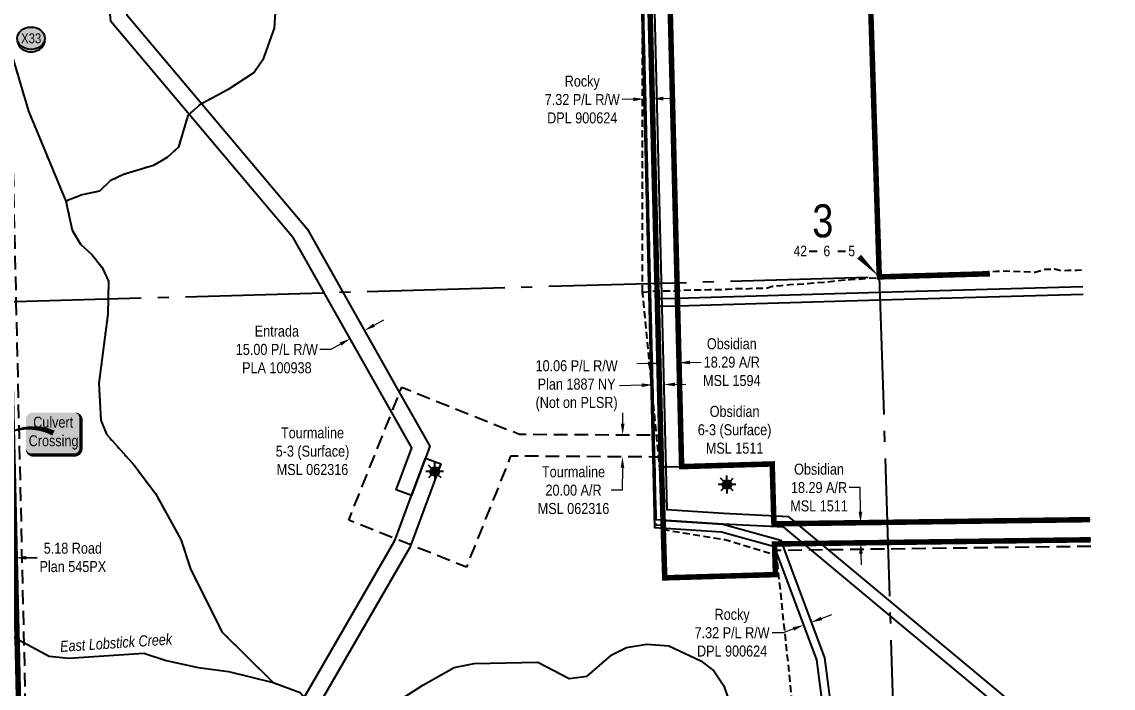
# Model space of a CAD drawing. Extents: x 632269 to 650517, y 5825252 to 5832959.
# Drawn here: x 649527 to 650517, y 5828450 to 5829055 of the extents above; entities that cross this region are included whole.
import ezdxf
from ezdxf.enums import TextEntityAlignment as Align

# ---------------------------------------------------------------- set-up
doc = ezdxf.new("R2010")
doc.units = 0
doc.header["$LTSCALE"] = 5
doc.header["$PDMODE"] = 35
doc.header["$PDSIZE"] = 10
for name, pattern in [('CENTERLINEX3', [5, 2.5, -1, 0.5, -1]), ('foc-ACCESSROAD', [3.75, 2.5, -1.25]), ('foc-FLOWLINE', [3.75, 2.5, -1.25]), ('foc-QUARTERLINE', [33, 25, -3, 2, -3]), ('foc-WHEELTRACKS', [2, 0.4, -1.6]), ('UG_PIPE', [1.875, 1.25, -0.625])]:
    doc.linetypes.add(name, pattern=pattern)
doc.layers.get('Defpoints').update_dxf_attribs({"color": 9})
for name, color, linetype in [('10', 1, 'Continuous'), ('9', 3, 'Continuous'), ('AS-PIPE-UG', 44, 'UG_PIPE'), ('C-WS', 13, 'foc-ACCESSROAD'), ('C-WS-S', 8, 'Continuous'), ('CG-NOTES', 7, 'Continuous'), ('F-EZE', 190, 'foc-FLOWLINE'), ('F-RW', 190, 'Continuous'), ('F-WS', 190, 'foc-ACCESSROAD'), ('L-SECLBL', 7, 'Continuous'), ('L-SECQ', 8, 'foc-QUARTERLINE'), ('L-TITLEDB-T', 4, 'Continuous'), ('P-CROSSINGS', 250, 'Continuous'), ('T-WATER', 160, 'Continuous'), ('T-WATER-P3', 160, 'foc-WHEELTRACKS'), ('T-WATER-T', 170, 'Continuous')]:
    doc.layers.add(name, color=color, linetype=linetype)
doc.layers.add('AS-TRAPPER BOUNDARY', color=7, linetype='CENTERLINEX3', true_color=0xb85c00, transparency=0.6)
for name, color, linetype, lineweight in [('C-AR-T', 13, 'Continuous', 9), ('C-WS-T', 13, 'Continuous', 9), ('F-AR-T', 190, 'Continuous', 9), ('F-RW-T', 190, 'Continuous', 9), ('F-WS-T', 190, 'Continuous', 9)]:
    doc.layers.add(name, color=color, linetype=linetype, lineweight=lineweight)
doc.styles.add('80', font='ARIALN.TTF', dxfattribs={"height": 10})
doc.styles.add('80CG', font='ARIALN.TTF', dxfattribs={"height": 10})
doc.styles.add('80L', font='ARIALN.TTF', dxfattribs={"height": 10})
doc.styles.add('Crossing', font='ARIALN.TTF', dxfattribs={"height": 10})
doc.styles.add('foc-LtypeFont', font='ARIALN.TTF', dxfattribs={"height": 7.35})
doc.styles.add('SIMPLEX', font='ARIALN.TTF')
doc.linetypes.add('foc-TOPO-flowdirection-NOLINE', pattern='A,0,[">",foc-LtypeFont,S=0.3,R=0,X=0,Y=-0.945],-20,[">",foc-LtypeFont,S=0.3,R=0,X=0,Y=-0.945],0', length=20)
doc.dimstyles.new('Compass 5 000', dxfattribs={"dimscale": 5, "dimtxt": 9, "dimasz": 2, "dimexe": 0.2, "dimexo": 0.0625, "dimgap": 0.5, "dimtad": 0, "dimtih": 1, "dimtoh": 1, "dimzin": 0, "dimdsep": 46, "dimtxsty": '80CG', "dimcen": 0.1, "dimse1": 1, "dimse2": 1, "dimclrd": 256, "dimclrt": 256, "dimaunit": 1, "dimadec": 4, "dimazin": 0, "dimtfac": 0.06, "dimtofl": 0, "dimtmove": 0, "dimatfit": 1, "dimfxl": 0.2, "dimtolj": 1, "dimtzin": 0, "dimlwd": -1, "dimarcsym": 0})

# ---------------------------------------------------------------- blocks, each defined once
blk = doc.blocks.new('L-SECLBL')
at = {"layer": '9', "color": 7}
for p, q in [((-5.08, -27.83), (-12.29, -27.83)), ((20.7, -27.83), (13.5, -27.83))]:
    blk.add_line(p, q, dxfattribs=at)
at = {"layer": '10', "color": 2, "style": 'SIMPLEX'}
blk.add_attdef('SEC', text='', height=30, dxfattribs=at).set_placement((0, 0), align=Align.MIDDLE)
at = {"layer": '10', "color": 5, "style": '80L'}
blk.add_attdef('TWP', text='', height=9.5, dxfattribs=at).set_placement((-14.43, -27.37), align=Align.MIDDLE_RIGHT)
blk.add_attdef('RGE', text='', height=9.5, dxfattribs=at).set_placement((3.62, -27.37), align=Align.MIDDLE_CENTER)
blk.add_attdef('MER', text='', height=9.5, dxfattribs=at).set_placement((23.17, -27.37), align=Align.MIDDLE_LEFT)
blk = doc.blocks.new('*D402')
at = {"layer": 'Defpoints', "color": 0, "transparency": 16777216}
for p in [(650091.75, 5828984.75), (650091.78, 5828983.39), (650099.11, 5828983.58)]:
    blk.add_point(p, dxfattribs=at)
at = {"layer": 'F-RW-T', "transparency": 16777216}
for p, q in [((650081.75, 5828984.5), (650071.76, 5828984.25)), ((650109.07, 5828985.18), (650119.07, 5828985.43))]:
    blk.add_line(p, q, dxfattribs=at)
for points in [[(650081.71, 5828986.17), (650081.8, 5828982.84), (650091.75, 5828984.75)], [(650109.03, 5828986.85), (650109.11, 5828983.52), (650099.07, 5828984.93)]]:
    blk.add_solid(points, dxfattribs=at)
at = {"layer": 'F-RW-T', "transparency": 16777216, "insert": (650035.51, 5828984.25), "char_height": 10, "attachment_point": 5, "style": '80CG'}
blk.add_mtext('\\A1;Rocky\\P7.32 P/L R/W\\PDPL 900624', dxfattribs=at)
blk = doc.blocks.new('*D403')
at = {"layer": 'Defpoints', "color": 0, "transparency": 16777216}
for p in [(650235.77, 5828508.99), (650236.51, 5828506.98), (650242.62, 5828511.54)]:
    blk.add_point(p, dxfattribs=at)
at = {"layer": 'F-RW-T', "transparency": 16777216}
for p, q in [((650252.74, 5828513.03), (650262.11, 5828516.52)), ((650217.77, 5828500), (650207.77, 5828500)), ((650227.14, 5828503.49), (650217.77, 5828500))]:
    blk.add_line(p, q, dxfattribs=at)
for points in [[(650226.56, 5828505.05), (650227.72, 5828501.93), (650236.51, 5828506.98)], [(650252.16, 5828514.59), (650253.32, 5828511.46), (650243.37, 5828509.54)]]:
    blk.add_solid(points, dxfattribs=at)
at = {"layer": 'F-RW-T', "transparency": 16777216, "insert": (650171.52, 5828500), "char_height": 10, "attachment_point": 5, "style": '80CG'}
blk.add_mtext('\\A1;Rocky\\P7.32 P/L R/W\\PDPL 900624', dxfattribs=at)
blk = doc.blocks.new('*D515')
at = {"layer": 'C-AR-T', "transparency": 16777216}
for p, q in [((650287.7, 5828631.84), (650277.7, 5828631.84)), ((650287.99, 5828609.97), (650287.7, 5828631.84)), ((650288.5, 5828571.69), (650288.63, 5828561.69))]:
    blk.add_line(p, q, dxfattribs=at)
for points in [[(650289.66, 5828609.99), (650286.32, 5828609.95), (650288.12, 5828599.97)], [(650290.17, 5828571.71), (650286.83, 5828571.67), (650288.37, 5828581.69)]]:
    blk.add_solid(points, dxfattribs=at)
at = {"layer": 'Defpoints', "color": 0, "transparency": 16777216}
for p in [(650271.3, 5828599.75), (650288.12, 5828599.97), (650271.54, 5828581.47)]:
    blk.add_point(p, dxfattribs=at)
at = {"layer": 'C-AR-T', "transparency": 16777216, "insert": (650250.42, 5828631.84), "char_height": 10, "attachment_point": 5, "style": '80CG'}
blk.add_mtext('\\A1;Obsidian\\P18.29 A/R\\PMSL 1511', dxfattribs=at)
blk = doc.blocks.new('*D516')
at = {"layer": 'C-AR-T', "transparency": 16777216}
for p, q in [((650095.06, 5828744.52), (650085.07, 5828744.27)), ((650133.35, 5828745.48), (650143.35, 5828745.73))]:
    blk.add_line(p, q, dxfattribs=at)
for points in [[(650095.02, 5828746.19), (650095.1, 5828742.86), (650105.06, 5828744.77)], [(650133.31, 5828747.14), (650133.39, 5828743.81), (650123.35, 5828745.23)]]:
    blk.add_solid(points, dxfattribs=at)
at = {"layer": 'Defpoints', "color": 0, "transparency": 16777216}
for p in [(650104.97, 5828748.45), (650123.26, 5828748.91), (650123.35, 5828745.23)]:
    blk.add_point(p, dxfattribs=at)
at = {"layer": 'C-AR-T', "transparency": 16777216, "insert": (650171.25, 5828745.73), "char_height": 10, "attachment_point": 5, "style": '80CG'}
blk.add_mtext('\\A1;Obsidian\\P18.29 A/R\\PMSL 1594', dxfattribs=at)
blk = doc.blocks.new('*D529')
at = {"layer": 'Defpoints', "color": 0, "transparency": 16777216}
for p in [(650022.61, 5828680.08), (650022.49, 5828660.09), (650072.04, 5828659.8)]:
    blk.add_point(p, dxfattribs=at)
at = {"layer": 'F-AR-T', "transparency": 16777216}
for p, q in [((650072.22, 5828689.79), (650072.28, 5828699.79)), ((650071.98, 5828649.8), (650071.86, 5828629.47)), ((650071.86, 5828629.47), (650061.86, 5828629.47))]:
    blk.add_line(p, q, dxfattribs=at)
for points in [[(650070.55, 5828689.8), (650073.89, 5828689.78), (650072.16, 5828679.79)], [(650070.32, 5828649.81), (650073.65, 5828649.79), (650072.04, 5828659.8)]]:
    blk.add_solid(points, dxfattribs=at)
at = {"layer": 'F-AR-T', "transparency": 16777216, "insert": (650027.58, 5828629.47), "char_height": 10, "attachment_point": 5, "style": '80CG'}
blk.add_mtext('\\A1;Tourmaline\\P20.00 A/R\\PMSL 062316', dxfattribs=at)
blk = doc.blocks.new('*D625')
at = {"layer": 'Defpoints', "color": 0, "transparency": 16777216}
for p in [(649824.8, 5828767.1), (649840.05, 5828770.57), (649826.99, 5828763.21)]:
    blk.add_point(p, dxfattribs=at)
at = {"layer": 'F-RW-T', "transparency": 16777216}
for p, q in [((649846.57, 5828779.38), (649855.28, 5828784.29)), ((649807.38, 5828757.27), (649797.38, 5828757.27)), ((649816.09, 5828762.18), (649807.38, 5828757.27))]:
    blk.add_line(p, q, dxfattribs=at)
for points in [[(649845.75, 5828780.83), (649847.39, 5828777.93), (649837.86, 5828774.47)], [(649815.27, 5828763.64), (649816.9, 5828760.73), (649824.8, 5828767.1)]]:
    blk.add_solid(points, dxfattribs=at)
at = {"layer": 'F-RW-T', "transparency": 16777216, "insert": (649758.29, 5828757.27), "char_height": 10, "attachment_point": 5, "style": '80CG'}
blk.add_mtext('\\A1;Entrada\\P15.00 P/L R/W\\PPLA 100938', dxfattribs=at)
blk = doc.blocks.new('*D713')
at = {"layer": 'Defpoints', "color": 0, "transparency": 16777216}
for p in [(649515.53, 5828572.65), (649520.71, 5828572.77), (649520.82, 5828567.96)]:
    blk.add_point(p, dxfattribs=at)
at = {"layer": 'L-TITLEDB-T', "transparency": 16777216}
for p, q in [((649505.64, 5828567.61), (649495.64, 5828567.38)), ((649530.81, 5828568.19), (649540.81, 5828568.42))]:
    blk.add_line(p, q, dxfattribs=at)
for points in [[(649505.6, 5828569.27), (649505.68, 5828565.94), (649515.64, 5828567.84)], [(649530.78, 5828569.85), (649530.85, 5828566.52), (649520.82, 5828567.96)]]:
    blk.add_solid(points, dxfattribs=at)
at = {"layer": 'L-TITLEDB-T', "transparency": 16777216, "insert": (649573.09, 5828568.42), "char_height": 10, "attachment_point": 5, "style": '80CG'}
blk.add_mtext('\\A1;5.18 Road\\PPlan 545PX', dxfattribs=at)
blk = doc.blocks.new('GAS')
h = blk.add_hatch(color=255)
h.dxf.hatch_style = 1
edge = h.paths.add_edge_path()
edge.add_arc((0, 0), 0.9, 0, 360)
for p, q in [((-0.81, 0), (-1.62, 0)), ((-0.57, 0.57), (-1.14, 1.14)), ((0, 0.81), (0, 1.62)), ((0.57, 0.57), (1.14, 1.14)), ((1.62, 0), (0.81, 0)), ((-0.57, -0.57), (-1.14, -1.14)), ((0, -0.81), (0, -1.62)), ((1.14, -1.14), (0.57, -0.57))]:
    blk.add_line(p, q)
blk.add_circle((0, 0), 0.8)
blk = doc.blocks.new('*U767')
h = blk.add_hatch(color=254)
edge = h.paths.add_edge_path()
edge.add_line((-19, -20), (19, -20))
edge.add_arc((19, -14), 6, 270, 360)
edge.add_line((25, -14), (25, 12.5))
edge.add_arc((19, 12.5), 6, 0, 90)
edge.add_line((19, 18.5), (-19, 18.5))
edge.add_arc((-19, 12.5), 6, 90, 180)
edge.add_line((-25, 12.5), (-25, -14))
edge.add_arc((-19, -14), 6, 180, 270)
at = {"color": 160, "flags": 128}
blk.add_lwpolyline([(-19, -20, 3, 3, 0), (19, -20, 3, 3, 0.414214), (25, -14, 3, 3, 0), (25, 12.5, 3, 0, 0.414214), (19, 18.5, 0, 0, 0), (-19, 18.5, 0, 0, 0.414214), (-25, 12.5, 0, 0, 0), (-25, -14, 0, 3, 0.414214)], format="xyseb", close=True, dxfattribs=at)
at = {"color": 160, "style": '80'}
blk.add_attdef('ENTER_TEXT_001', (-26.85, -4.92), '', height=10, dxfattribs=at)
blk = doc.blocks.new('*D813')
at = {"layer": 'Defpoints', "color": 0, "transparency": 16777216}
for p in [(650099.54, 5828725.12), (650099.69, 5828719.38), (650109.74, 5828719.63)]:
    blk.add_point(p, dxfattribs=at)
at = {"layer": 'F-RW-T', "transparency": 16777216}
for p, q in [((650089.55, 5828724.87), (650069.46, 5828724.37)), ((650119.59, 5828725.62), (650129.59, 5828725.87))]:
    blk.add_line(p, q, dxfattribs=at)
for points in [[(650089.51, 5828726.53), (650089.59, 5828723.2), (650099.54, 5828725.12)], [(650119.55, 5828727.28), (650119.64, 5828723.95), (650109.6, 5828725.37)]]:
    blk.add_solid(points, dxfattribs=at)
at = {"layer": 'F-RW-T', "transparency": 16777216, "insert": (650030.38, 5828724.37), "char_height": 10, "attachment_point": 5, "style": '80CG'}
blk.add_mtext('\\A1;10.06 P/L R/W\\PPlan 1887 NY\\P(Not on PLSR)', dxfattribs=at)
blk = doc.blocks.new('xing2')
h = blk.add_hatch(color=50)
h.dxf.hatch_style = 1
edge = h.paths.add_edge_path()
edge.add_ellipse((0, 0), major_axis=(-12.5, 0), ratio=0.816297, start_angle=0, end_angle=360)
h = blk.add_hatch(color=250)
h.dxf.hatch_style = 1
edge = h.paths.add_edge_path()
edge.add_ellipse((0, -2.05), major_axis=(-12.5, 0), ratio=0.816297, start_angle=0, end_angle=180)
edge.add_line((12.5, -2.05), (12.5, 0))
edge.add_ellipse((0, 0), major_axis=(-12.5, 0), ratio=0.816297, start_angle=0, end_angle=180, ccw=False)
edge.add_line((-12.5, 0), (-12.5, -2.05))
at = {"color": 250}
blk.add_ellipse((0, 0), major_axis=(-12.5, 0), ratio=0.816297, dxfattribs=at)
blk.add_ellipse((0, -2.05), major_axis=(-12.5, 0), ratio=0.816297, start_param=0, end_param=3.141593, dxfattribs=at)
at = {"color": 250, "style": 'Crossing'}
blk.add_attdef('CROSSING', text='', height=9, dxfattribs=at).set_placement((0.09, 0.02), align=Align.MIDDLE_CENTER)
at = {"color": 250, "style": 'Crossing', "flags": 1}
for tag, p in [('OWNER', (0.09, -12.49)), ('DESCRIPTION', (0.09, -25.77)), ('LOCATION', (0.09, -39.3)), ('DWG_REF', (0.09, -52.84))]:
    blk.add_attdef(tag, text='', height=9, dxfattribs=at).set_placement(p, align=Align.MIDDLE_CENTER)

msp = doc.modelspace()

# ---------------------------------------------------------------- linework, layer by layer
at = {"layer": 'AS-PIPE-UG', "flags": 128}
for points in [[(650090.34, 5828809.595), (650089.864, 5829360.264), (650069.467, 5829407.029), (650076.174, 5829461.596), (650078.052, 5829626.868), (650075.123, 5829782.359), (649997.288, 5829779.862), (649994.565, 5829800.966), (649994.552, 5829801.085)], [(650090.335, 5828809.586), (650091.464, 5828809.438), (650098.926, 5828810.163), (650106.07, 5828810.558), (650112.197, 5828810.523), (650119.351, 5828810.419), (650127.075, 5828811.085), (650134.764, 5828811.345), (650142.955, 5828811.371), (650151.036, 5828811.733), (650159.809, 5828811.739), (650167.591, 5828812.021), (650176.061, 5828812.716), (650184.044, 5828812.403), (650192.487, 5828813.108), (650202.043, 5828812.909), (650208.232, 5828814.658), (650215.94, 5828815.428), (650223.536, 5828816.404), (650231.51, 5828816.598), (650239.333, 5828817.103), (650247.196, 5828817.87), (650254.801, 5828818.322), (650263.119, 5828819.408), (650270.946, 5828820.178), (650278.645, 5828820.798), (650286.943, 5828821.302), (650295.195, 5828821.892), (650302.914, 5828822.467), (650311.204, 5828823.167), (650317.882, 5828823.91), (650324.725, 5828824.155), (650332.582, 5828824.328), (650338.45, 5828824.361), (650345.226, 5828824.59), (650354.153, 5828825.11), (650363.084, 5828825.492), (650370.9, 5828825.84), (650378.419, 5828826.333), (650385.953, 5828827.186), (650394.677, 5828827.489), (650403.324, 5828828.042), (650411.372, 5828828.309), (650419.306, 5828828.613), (650427.317, 5828828.276), (650436.368, 5828827.982), (650446.744, 5828827.604), (650455.713, 5828830.136), (650464.029, 5828830.437), (650469.881, 5828828.885), (650476.589, 5828829.233), (650484.796, 5828829.413), (650489.383, 5828829.59)], [(649791.373, 5827988.419), (649795.276, 5828017.316), (650033.652, 5828027.388), (650121.637, 5828146.533), (650130.685, 5828188.449), (650223.146, 5828270.594), (650234.335, 5828327.816), (650224.613, 5828452.125), (650212.012, 5828570.261), (650165.142, 5828584.332), (650111.328, 5828593.144), (650090.335, 5828809.586)]]:
    msp.add_lwpolyline(points, dxfattribs=at)
at = {"layer": 'AS-TRAPPER BOUNDARY', "flags": 128}
msp.add_lwpolyline([(650514.926, 5828016.427, 4.998, 4.998, 0), (650462.578, 5828014.834, 4.998, 4.998, 0), (650440.308, 5828088.27, 4.998, 4.998, 0), (650439.532, 5828115.826, 4.998, 4.998, 0), (650422.386, 5828178.905, 4.998, 4.998, 0), (650361.742, 5828267.693, 4.998, 4.998, 0), (650361.176, 5828285.481, 4.998, 4.998, 0), (650322.233, 5828284.773, 4.998, 4.998, 0), (650323.688, 5828239.083, 4.998, 4.998, 0), (650356.52, 5828239.678, 4.998, 4.998, 0), (650403.867, 5828170.36, 4.998, 4.998, 0), (650418.134, 5828117.868, 4.998, 4.998, 0), (650393.765, 5828117.181, 4.998, 4.998, 0), (650395.053, 5828071.49, 4.998, 4.998, 0), (650424.131, 5828072.309, 4.998, 4.998, 0), (650441.754, 5828014.197, 4.998, 4.998, 0), (650331.005, 5828010.829, 4.998, 4.998, 0), (649534.141, 5827987.558, 4.998, 4.998, 0), (649515.473, 5828800.813, 4.998, 4.998, 0), (649496.996, 5829605.603, 4.998, 4.998, 0), (650279.497, 5829627.436, 4.998, 4.998, 0), (650305.121, 5828823.219, 4.998, 4.998, 0), (650405.47, 5828826.081, 0, 0, 0)], format="xyseb", dxfattribs=at)
at = {"layer": 'AS-TRAPPER BOUNDARY', "const_width": 4.998, "flags": 128}
msp.add_lwpolyline([(650497.083, 5828584.468), (650312.773, 5828582.015), (650210.043, 5828580.649), (650210.862, 5828552.829), (650110.37, 5828549.872), (650107.413, 5828650.365), (650103.246, 5828817.519), (650089.857, 5829354.642), (650041.077, 5829353.205), (650038.116, 5829453.813), (650138.724, 5829456.775), (650141.686, 5829356.166), (650108.149, 5829355.179), (650121.539, 5828818.04), (650125.706, 5828650.903), (650207.907, 5828653.322), (650209.507, 5828598.927), (650312.191, 5828600.293), (650496.508, 5828602.751)], dxfattribs=at)
at = {"layer": 'C-WS', "flags": 128}
msp.add_lwpolyline([(650138.724, 5829456.775), (650141.686, 5829356.166), (650108.149, 5829355.179), (650121.539, 5828818.04), (650121.888, 5828804.046), (650122.07, 5828796.72), (650122.445, 5828781.712), (650125.706, 5828650.903), (650107.413, 5828650.365), (650107.183, 5828659.588), (650106.684, 5828679.583), (650104.152, 5828781.192), (650103.777, 5828796.2), (650103.595, 5828803.526), (650103.246, 5828817.52), (650102.931, 5828830.175), (650089.857, 5829354.642), (650083.856, 5829354.465), (650082.535, 5829354.426), (650041.077, 5829353.205), (650038.116, 5829453.813), (650060.872, 5829454.483), (650068.207, 5829454.699), (650138.724, 5829456.775)], close=True, dxfattribs=at)
msp.add_lwpolyline([(650497.083, 5828584.469), (650312.772, 5828582.015), (650216.831, 5828580.739), (650210.043, 5828580.649), (650210.123, 5828577.941), (650210.22, 5828574.646), (650210.862, 5828552.829), (650110.37, 5828549.872), (650109.051, 5828594.702), (650108.966, 5828597.59), (650108.834, 5828602.06), (650107.413, 5828650.365), (650125.706, 5828650.903), (650207.907, 5828653.322), (650209.507, 5828598.927), (650312.191, 5828600.293), (650496.508, 5828602.751)], dxfattribs=at)
at = {"layer": 'F-EZE', "flags": 128}
for points in [[(649521.474, 5828800.983), (649539.912, 5827997.738), (649533.911, 5827997.563), (649515.473, 5828800.813), (649497.633, 5829577.845), (649497.173, 5829597.855), (649496.996, 5829605.603), (649502.998, 5829605.77), (649503.17, 5829598.232), (649503.63, 5829578.222), (649505.987, 5829475.593), (649521.474, 5828800.983)], [(650108.834, 5828602.06), (650108.966, 5828597.59), (650102.725, 5828597.507), (650101.177, 5828659.624), (650100.683, 5828679.441), (650097.244, 5828817.349), (650083.856, 5829354.465), (650089.857, 5829354.642), (650102.931, 5828830.175), (650103.246, 5828817.52), (650103.595, 5828803.526), (650103.777, 5828796.2), (650104.152, 5828781.192), (650106.684, 5828679.583), (650107.183, 5828659.588), (650107.413, 5828650.365), (650108.834, 5828602.06)]]:
    msp.add_lwpolyline(points, close=True, dxfattribs=at)
msp.add_lwpolyline([(650497.272, 5828578.446), (650312.963, 5828576.013), (650219.058, 5828574.764), (650211.333, 5828574.661), (650210.22, 5828574.646), (650210.123, 5828577.941), (650210.043, 5828580.649), (650216.831, 5828580.739), (650312.773, 5828582.015), (650497.083, 5828584.468)], dxfattribs=at)
at = {"layer": 'F-RW'}
for points in [[(649893.193, 5828658.622), (649880.642, 5828624.638), (649866.569, 5828629.836), (649880.678, 5828668.034), (649862.588, 5828700.102), (649802.481, 5828806.654), (649801.197, 5828808.925), (649773.292, 5828858.395), (649607.467, 5829055.127), (649580.761, 5829351.585), (649573.562, 5829431.499), (649588.513, 5829432.845), (649621.991, 5829061.189), (649785.655, 5828867.011), (649818.146, 5828809.407), (649869.724, 5828717.981), (649897.156, 5828669.353), (649893.193, 5828658.622)], [(649666.4, 5828001.421), (649666.545, 5827996.594), (649651.602, 5827996.159), (649651.457, 5828000.985), (649650.032, 5828048.478), (649701.633, 5828172.358), (649699.437, 5828296.508), (649865.53, 5828583.721), (649866.108, 5828585.285), (649880.642, 5828624.638), (649893.193, 5828658.622), (649907.216, 5828653.437), (649879.998, 5828579.741), (649879.11, 5828577.336), (649714.458, 5828292.612), (649716.636, 5828169.492), (649665.071, 5828045.701), (649666.4, 5828001.421)]]:
    msp.add_lwpolyline(points, close=True, dxfattribs=at)
at = {"layer": 'F-RW', "flags": 128}
msp.add_lwpolyline([(650504.209, 5828357.613), (650218.394, 5828595.761), (650163.075, 5828598.668), (650102.602, 5828602.45), (650082.568, 5829406.122), (650092.622, 5829406.372), (650112.426, 5828611.912), (650163.653, 5828608.709), (650222.262, 5828605.628), (650510.646, 5828365.339)], dxfattribs=at)
at = {"layer": 'F-RW'}
for points in [[(650264.1, 5828354.146), (650248.301, 5828475.333), (650217.457, 5828558.146), (650211.333, 5828574.66), (650210.123, 5828577.941), (650161.851, 5828591.406), (650115.815, 5828594.28), (650109.051, 5828594.702), (650101.461, 5828595.176), (650099.854, 5828659.632), (650099.356, 5828679.626), (650096.83, 5828780.984), (650096.456, 5828795.99), (650095.925, 5828817.311), (650095.608, 5828829.993), (650082.535, 5829354.426)], [(650089.857, 5829354.642), (650102.931, 5828830.175), (650103.246, 5828817.519), (650103.595, 5828803.526), (650121.888, 5828804.046), (650305.539, 5828809.271), (650489.857, 5828814.51)], [(650490.087, 5828807.188), (650305.772, 5828801.949), (650122.07, 5828796.72), (650103.777, 5828796.2), (650104.152, 5828781.192), (650106.684, 5828679.583), (650107.183, 5828659.588), (650107.413, 5828650.365), (650108.834, 5828602.06), (650115.599, 5828601.632), (650163.075, 5828598.668), (650215.636, 5828584.021), (650216.831, 5828580.739), (650219.058, 5828574.764), (650255.457, 5828477.107), (650271.488, 5828354.137)]]:
    msp.add_lwpolyline(points, dxfattribs=at)
at = {"layer": 'F-WS', "flags": 128}
msp.add_lwpolyline([(650106.684, 5828679.583), (650107.183, 5828659.588), (650101.177, 5828659.624), (650099.854, 5828659.632), (649970.505, 5828660.403), (649930.299, 5828559.664), (649879.998, 5828579.741), (649866.108, 5828585.285), (649823.542, 5828602.274), (649862.588, 5828700.102), (649869.724, 5828717.981), (649871.709, 5828722.954), (649978.465, 5828680.346), (650099.356, 5828679.626), (650100.682, 5828679.449), (650106.684, 5828679.583)], close=True, dxfattribs=at)
at = {"layer": 'L-SECLBL', "flags": 128}
msp.add_lwpolyline([(650305.121, 5828823.219, 0, 4.998, 0), (650286.904, 5828841.551, 4.998, 4.998, 0)], format="xyseb", dxfattribs=at)
at = {"layer": 'L-SECQ'}
for p, q in [((650279.497, 5829627.436), (650305.121, 5828823.219)), ((650305.121, 5828823.219), (650405.47, 5828826.081)), ((649510.302, 5828800.556), (650305.121, 5828823.219)), ((650305.121, 5828823.219), (650331.005, 5828010.829))]:
    msp.add_line(p, q, dxfattribs=at)
at = {"layer": 'T-WATER', "linetype": 'foc-TOPO-flowdirection-NOLINE', "flags": 128}
for points in [[(648703.634, 5828775.968), (648711.576, 5828775.362), (648727.456, 5828780.931), (648750.667, 5828801.375), (648780.475, 5828836.946), (648793.452, 5828844.898), (648810.73, 5828848.916), (648823.011, 5828839.794), (648826.131, 5828821.394), (648823.827, 5828782.784), (648825.136, 5828762.857), (648833.812, 5828749.697), (648849.372, 5828745.259), (648864.707, 5828752.521), (648877.268, 5828762.036), (648911.998, 5828766.677), (648930.914, 5828765.421), (648942.726, 5828757.403), (648948.737, 5828742.9), (648944.138, 5828704.851), (648948.199, 5828681.155), (648954.576, 5828671.397), (648965.411, 5828662.809), (648978.668, 5828656.315), (648982.318, 5828652.454), (648998.724, 5828642.08), (649008.849, 5828638.968), (649090.938, 5828650.621), (649190.133, 5828644.691), (649206.542, 5828647.871), (649236.394, 5828660.428), (649247.76, 5828671.298), (649266.694, 5828693.451), (649278.611, 5828702.305), (649294.24, 5828707.348), (649311.956, 5828702.875), (649323.066, 5828693.539), (649341.996, 5828671.292), (649348.582, 5828657.908), (649351.945, 5828640.885), (649346.86, 5828604.984), (649349.577, 5828587.367), (649368.522, 5828564.14), (649382.478, 5828557.064), (649468.039, 5828526.989), (649512.406, 5828499.899), (649551.756, 5828478.738), (649569.335, 5828476.912), (649637.688, 5828481.536), (649657.956, 5828474.811), (649686.716, 5828468.412), (649714.36, 5828464.971), (649754.981, 5828454.808)], [(649754.981, 5828454.808), (649779.4, 5828445.881), (649808.155, 5828412.584), (649824.899, 5828412.477), (649839.974, 5828419.734), (649890.814, 5828452.441), (649919.117, 5828468.438), (649937.381, 5828471.949), (649995.306, 5828473.297), (650023.752, 5828458.503), (650039.942, 5828460.673), (650062.38, 5828479.991), (650075.698, 5828486.643), (650094.165, 5828489.763), (650114, 5828488.257), (650143.218, 5828474.384), (650154.849, 5828465.322), (650163.986, 5828451.775), (650179.967, 5828405.294), (650182.537, 5828369.103), (650192.383, 5828336.534), (650194.218, 5828316.42), (650192.021, 5828299.522), (650186.321, 5828285.386), (650188.264, 5828271.941), (650194.462, 5828258.225), (650197.173, 5828241.065), (650205.007, 5828227.238), (650217.683, 5828218.12), (650233.964, 5828213.365), (650268.991, 5828185.512), (650286.158, 5828163.109), (650300.181, 5828136.161), (650312.63, 5828096.426), (650331.378, 5828036.59), (650341.782, 5828026.195), (650355.021, 5828018.981), (650373.276, 5828018.37), (650386.957, 5828012.337), (650391.013, 5828012.192), (650409.946, 5827989.554)]]:
    msp.add_lwpolyline(points, dxfattribs=at)
at = {"layer": 'T-WATER', "flags": 128}
for points in [[(649512.406, 5828499.899), (649551.756, 5828478.738), (649569.335, 5828476.912), (649637.688, 5828481.536), (649657.956, 5828474.811), (649686.716, 5828468.412), (649714.36, 5828464.971), (649754.981, 5828454.808)], [(649839.974, 5828419.734), (649890.814, 5828452.441), (649919.117, 5828468.438), (649937.381, 5828471.949), (649995.306, 5828473.297), (650023.752, 5828458.503), (650039.942, 5828460.673), (650062.38, 5828479.991), (650075.698, 5828486.643), (650094.165, 5828489.763), (650114, 5828488.257), (650143.218, 5828474.384), (650154.849, 5828465.322), (650163.986, 5828451.775), (650179.967, 5828405.294)], [(649754.981, 5828454.808), (649779.4, 5828445.881)]]:
    msp.add_lwpolyline(points, dxfattribs=at)
at = {"layer": 'T-WATER-P3', "flags": 128}
for points in [[(649658.748, 5829814.857), (649682.118, 5829768.474), (649687.537, 5829754.225), (649698.155, 5829682.96), (649704.358, 5829668.786), (649766.345, 5829585.181), (649770.553, 5829568.561), (649779.498, 5829515.059), (649779.225, 5829496.091), (649763.769, 5829448.22), (649761.777, 5829430.54), (649768.431, 5829352.422), (649769.888, 5829231.993), (649785.8, 5829141.113), (649784.21, 5829122.849), (649764.875, 5829101.278), (649758.135, 5829086.739), (649755.948, 5829049.178), (649745.605, 5829020.269), (649737.646, 5829008.853), (649713.98, 5828993.371), (649688.33, 5828979.499), (649677.405, 5828969.94), (649668.894, 5828940.927), (649658.617, 5828931.704), (649646.22, 5828924.543), (649619.126, 5828916.145), (649607.103, 5828910.43), (649597.351, 5828901.082), (649581.439, 5828897.669), (649566.787, 5828891.879)], [(649361.94, 5829405.805), (649400.479, 5829324.906), (649409.643, 5829289.519), (649415.326, 5829275.208), (649465.626, 5829180.138), (649468.929, 5829162.787), (649503.768, 5829064.833), (649508.459, 5829056.263), (649532.895, 5828973.603), (649566.787, 5828891.879)], [(649566.787, 5828891.879), (649572.445, 5828865.641), (649580.066, 5828852.989), (649590.326, 5828843.643), (649599.833, 5828831.868), (649605.572, 5828819.373), (649604.843, 5828789.383), (649596.753, 5828726.552), (649598.539, 5828693.109), (649603.534, 5828680.295), (649628.623, 5828652.248), (649648.123, 5828626.488), (649671.233, 5828584.859), (649679.762, 5828558.178), (649708.483, 5828500.759), (649754.981, 5828454.808)]]:
    msp.add_lwpolyline(points, dxfattribs=at)
at = {"layer": 'T-WATER-P3', "linetype": 'foc-TOPO-flowdirection-NOLINE', "flags": 128}
for points in [[(649658.748, 5829814.857), (649682.118, 5829768.474), (649687.537, 5829754.225), (649698.155, 5829682.96), (649704.358, 5829668.786), (649766.345, 5829585.181), (649770.553, 5829568.561), (649779.498, 5829515.059), (649779.225, 5829496.091), (649763.769, 5829448.22), (649761.777, 5829430.54), (649768.431, 5829352.422), (649769.888, 5829231.993), (649785.8, 5829141.113), (649784.21, 5829122.849), (649764.875, 5829101.278), (649758.135, 5829086.739), (649755.948, 5829049.178), (649745.605, 5829020.269), (649737.646, 5829008.853), (649713.98, 5828993.371), (649688.33, 5828979.499), (649677.405, 5828969.94), (649668.894, 5828940.927), (649658.617, 5828931.704), (649646.22, 5828924.543), (649619.126, 5828916.145), (649607.103, 5828910.43), (649597.351, 5828901.082), (649581.439, 5828897.669), (649566.787, 5828891.879)], [(649361.94, 5829405.805), (649400.479, 5829324.906), (649409.643, 5829289.519), (649415.326, 5829275.208), (649465.626, 5829180.138), (649468.929, 5829162.787), (649503.768, 5829064.833), (649508.459, 5829056.263), (649532.895, 5828973.603), (649566.787, 5828891.879)], [(649566.787, 5828891.879), (649572.445, 5828865.641), (649580.066, 5828852.989), (649590.326, 5828843.643), (649599.833, 5828831.868), (649605.572, 5828819.373), (649604.843, 5828789.383), (649596.753, 5828726.552), (649598.539, 5828693.109), (649603.534, 5828680.295), (649628.623, 5828652.248), (649648.123, 5828626.488), (649671.233, 5828584.859), (649679.762, 5828558.178), (649708.483, 5828500.759), (649754.981, 5828454.808)]]:
    msp.add_lwpolyline(points, dxfattribs=at)
at = {"layer": 'T-WATER-T', "flags": 128}
msp.add_lwpolyline([(649503.14, 5828674.141, 0, 4.997, -0.2955388), (649555.495, 5828681.444, 0, 0, 0)], format="xyseb", dxfattribs=at)

# ---------------------------------------------------------------- block references
at = {"layer": 'C-WS-S', "xscale": 4.998345000000032, "yscale": 4.998345000000032, "zscale": 4.998345000000032, "rotation": 0.08236396073204832}
for p in [(649901.582, 5828646.388), (650166.837, 5828634.61)]:
    msp.add_blockref('GAS', p, dxfattribs=at)
at = {"layer": 'CG-NOTES'}
ref = msp.add_blockref('*U767', (649555.495, 5828681.444), dxfattribs=dict(at, xscale=0.9998059745826677, yscale=0.9998059745826677, zscale=0.9998059745826677))
ref.add_attrib('ENTER_TEXT_001', 'Culvert', (649537.119, 5828686.246), dxfattribs={"layer": '0', "color": 160, "height": 9.9981, "style": '80'})
ref.add_attrib('ENTER_TEXT_002', 'Crossing', (649533.023, 5828669.405), dxfattribs={"layer": '0', "color": 160, "height": 9.9981, "style": '80'})
at = {"layer": 'L-SECLBL'}
msp.add_blockref('L-SECLBL', (650253.874, 5828874.141), dxfattribs=at).add_auto_attribs({'SEC': '3', 'TWP': '42', 'RGE': '6', 'MER': '5'})
at = {"layer": 'P-CROSSINGS', "color": 4, "xscale": 0.999675, "yscale": 0.999675, "zscale": 0.999675}
msp.add_blockref('xing2', (649535.175, 5829039.931), dxfattribs=at).add_auto_attribs({'CROSSING': 'X33'})

# ---------------------------------------------------------------- texts
at = {"layer": 'T-WATER-T', "insert": (649612.318, 5828490.861), "char_height": 9.99669, "width": 102.56263, "attachment_point": 5, "rotation": 3.869803, "style": '80CG'}
msp.add_mtext('\\A1;{\\fArial Narrow|b0|i1|c0|p34;East Lobstick Creek}', dxfattribs=at)

# ---------------------------------------------------------------- dimensions: what is measured, and where the dimension line sits
at = {"layer": 'C-AR-T'}
dim = msp.add_aligned_dim(p1=(650104.968, 5828748.451), p2=(650123.262, 5828748.907), distance=-3.679, text='Obsidian\\P18.29 A/R\\PMSL 1594', dimstyle='Compass 5 000', dxfattribs=at)
dim.commit()
dim.dimension.update_dxf_attribs({"geometry": '*D516', "text_midpoint": (650171.25, 5828745.728)})
dim = msp.add_linear_dim(base=(650288.122, 5828599.973), p1=(650271.541, 5828581.466), p2=(650271.298, 5828599.749), angle=90.762336, text='Obsidian\\P18.29 A/R\\PMSL 1511', dimstyle='Compass 5 000', dxfattribs=at)
dim.commit()
dim.dimension.update_dxf_attribs({"geometry": '*D515', "text_midpoint": (650250.417, 5828631.84), "dimtype": 161})
at = {"layer": 'F-AR-T', "color": 3}
dim = msp.add_linear_dim(base=(650072.041, 5828659.797), p1=(650022.613, 5828680.083), p2=(650022.494, 5828660.093), angle=269.658531, text='Tourmaline\\P20.00 A/R\\PMSL 062316', dimstyle='Compass 5 000', dxfattribs=at)
dim.commit()
dim.dimension.update_dxf_attribs({"geometry": '*D529', "text_midpoint": (650027.577, 5828629.474), "dimtype": 161})
at = {"layer": 'F-RW-T', "color": 3}
dim = msp.add_aligned_dim(p1=(650099.107, 5828983.576), p2=(650091.784, 5828983.393), distance=-1.358, text='Rocky\\P7.32 P/L R/W\\PDPL 900624', dimstyle='Compass 5 000', dxfattribs=at)
dim.commit()
dim.dimension.update_dxf_attribs({"geometry": '*D402', "text_midpoint": (650035.508, 5828984.252)})
at = {"layer": 'F-RW-T'}
for p1, p2, distance, text, picture, middle in [((649840.054, 5828770.574), (649826.991, 5828763.205), -4.468, 'Entrada\\P15.00 P/L R/W\\PPLA 100938', '*D625', (649758.294, 5828757.271)), ((650242.622, 5828511.542), (650235.766, 5828508.988), 2.14, 'Rocky\\P7.32 P/L R/W\\PDPL 900624', '*D403', (650171.522, 5828500.002))]:
    dim = msp.add_aligned_dim(p1=p1, p2=p2, distance=distance, text=text, dimstyle='Compass 5 000', dxfattribs=at)
    dim.commit()
    dim.dimension.update_dxf_attribs({"geometry": picture, "text_midpoint": middle})
at = {"layer": 'L-TITLEDB-T'}
dim = msp.add_aligned_dim(p1=(649515.527, 5828572.653), p2=(649520.707, 5828572.772), distance=-4.816, text='5.18 Road\\PPlan 545PX', dimstyle='Compass 5 000', dxfattribs=at)
dim.commit()
dim.dimension.update_dxf_attribs({"geometry": '*D713', "text_midpoint": (649573.087, 5828568.416)})

# ---------------------------------------------------------------- next in the draw order: texts
at = {"layer": 'C-WS-T', "insert": (650173.792, 5828684.309), "char_height": 9.99669, "width": 72.60666, "attachment_point": 5, "style": '80CG', "bg_fill": 2}
msp.add_mtext('\\A1;Obsidian\\P6-3 (Surface)\\PMSL 1511', dxfattribs=at)
at = {"layer": 'F-WS-T', "insert": (649790.642, 5828664.885), "char_height": 9.99669, "width": 72.60666, "attachment_point": 5, "style": '80CG', "bg_fill": 2}
msp.add_mtext('\\A1;Tourmaline\\P5-3 (Surface)\\PMSL 062316', dxfattribs=at)

# ---------------------------------------------------------------- next in the draw order: dimensions: what is measured, and where the dimension line sits
at = {"layer": 'F-RW-T', "color": 2}
dim = msp.add_linear_dim(base=(650099.544, 5828725.117), p1=(650109.741, 5828719.626), p2=(650099.687, 5828719.376), angle=181.427972, text='10.06 P/L R/W\\PPlan 1887 NY\\P(Not on PLSR)', dimstyle='Compass 5 000', dxfattribs=at)
dim.commit()
dim.dimension.update_dxf_attribs({"geometry": '*D813', "text_midpoint": (650030.379, 5828724.367), "dimtype": 161})

doc.saveas('drawing.dxf')
